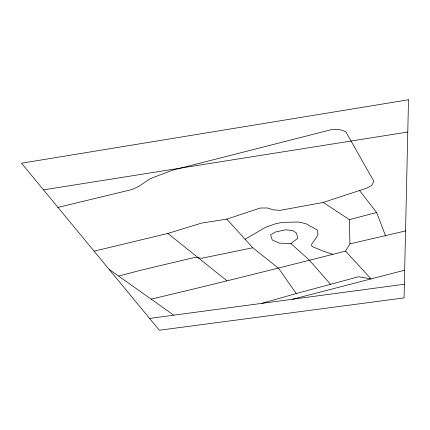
<?xml version="1.0" encoding="UTF-8"?>
<svg xmlns="http://www.w3.org/2000/svg" width="430" height="430" viewBox="0 0 430 430"><rect width="100%" height="100%" fill="white"/><g stroke="black" fill="none" stroke-linecap="round" stroke-linejoin="round"><path stroke-width="0.64" d="M151.134 299.124C216.118 283.843 280.822 267.498 345.532 251.131L349.939 243.875L349.38 219.633L323.226 202.439L280.166 210.345L273.432 209.883L267.584 207.98L260.177 208.034L226.846 219.133L201.476 223.111L167.845 233.436L94.175 251.158M290.916 243.59L297.689 238.317L296.539 233.071L292.776 230.544L285.902 229.787L275.834 231.877L270.561 234.807L272.276 240.004L279.36 243.117L290.916 243.59L309.294 260.053L330.6 284.397M245.154 239.204L265.46 227.368L275.974 223.621L282.741 222.401L298.356 222.02L305.8 223.638L317.243 229.948L318.012 234.517L316.077 238.032L311.471 244.514L312.072 246.535L323.231 251.136L332.852 254.35M323.226 202.439L366.86 188.103L371.859 185.346L373.842 181.309L345.698 131.569L339.77 129.623L331.869 129.537L172.559 170.167L150.446 178.563L139.003 186.174L132.553 189.388L57.803 207.464M261.924 303.311L296.227 293.545L358.62 276.743L371.058 278.903L345.532 251.131M118.9 275.979L140.906 270.212L195.129 257.323L201.686 258.274L252.77 247.755L278.575 268.298L296.227 293.545M349.38 219.633L376.632 212.501L385.694 236.199M292.679 299.221L404.678 270.185M349.939 243.875L405.748 230.888M43.495 189.861L407.774 132.037M149.597 318.431L404.361 284.225M109.467 269.594L173.602 315.05M167.845 233.436L226.916 280.769M226.846 219.133L252.77 247.755M359.507 190.506L376.632 212.501M408.5 99.765L404.055 297.915L159.337 330.235L21.5 163.206L408.5 99.765"/></g></svg>
